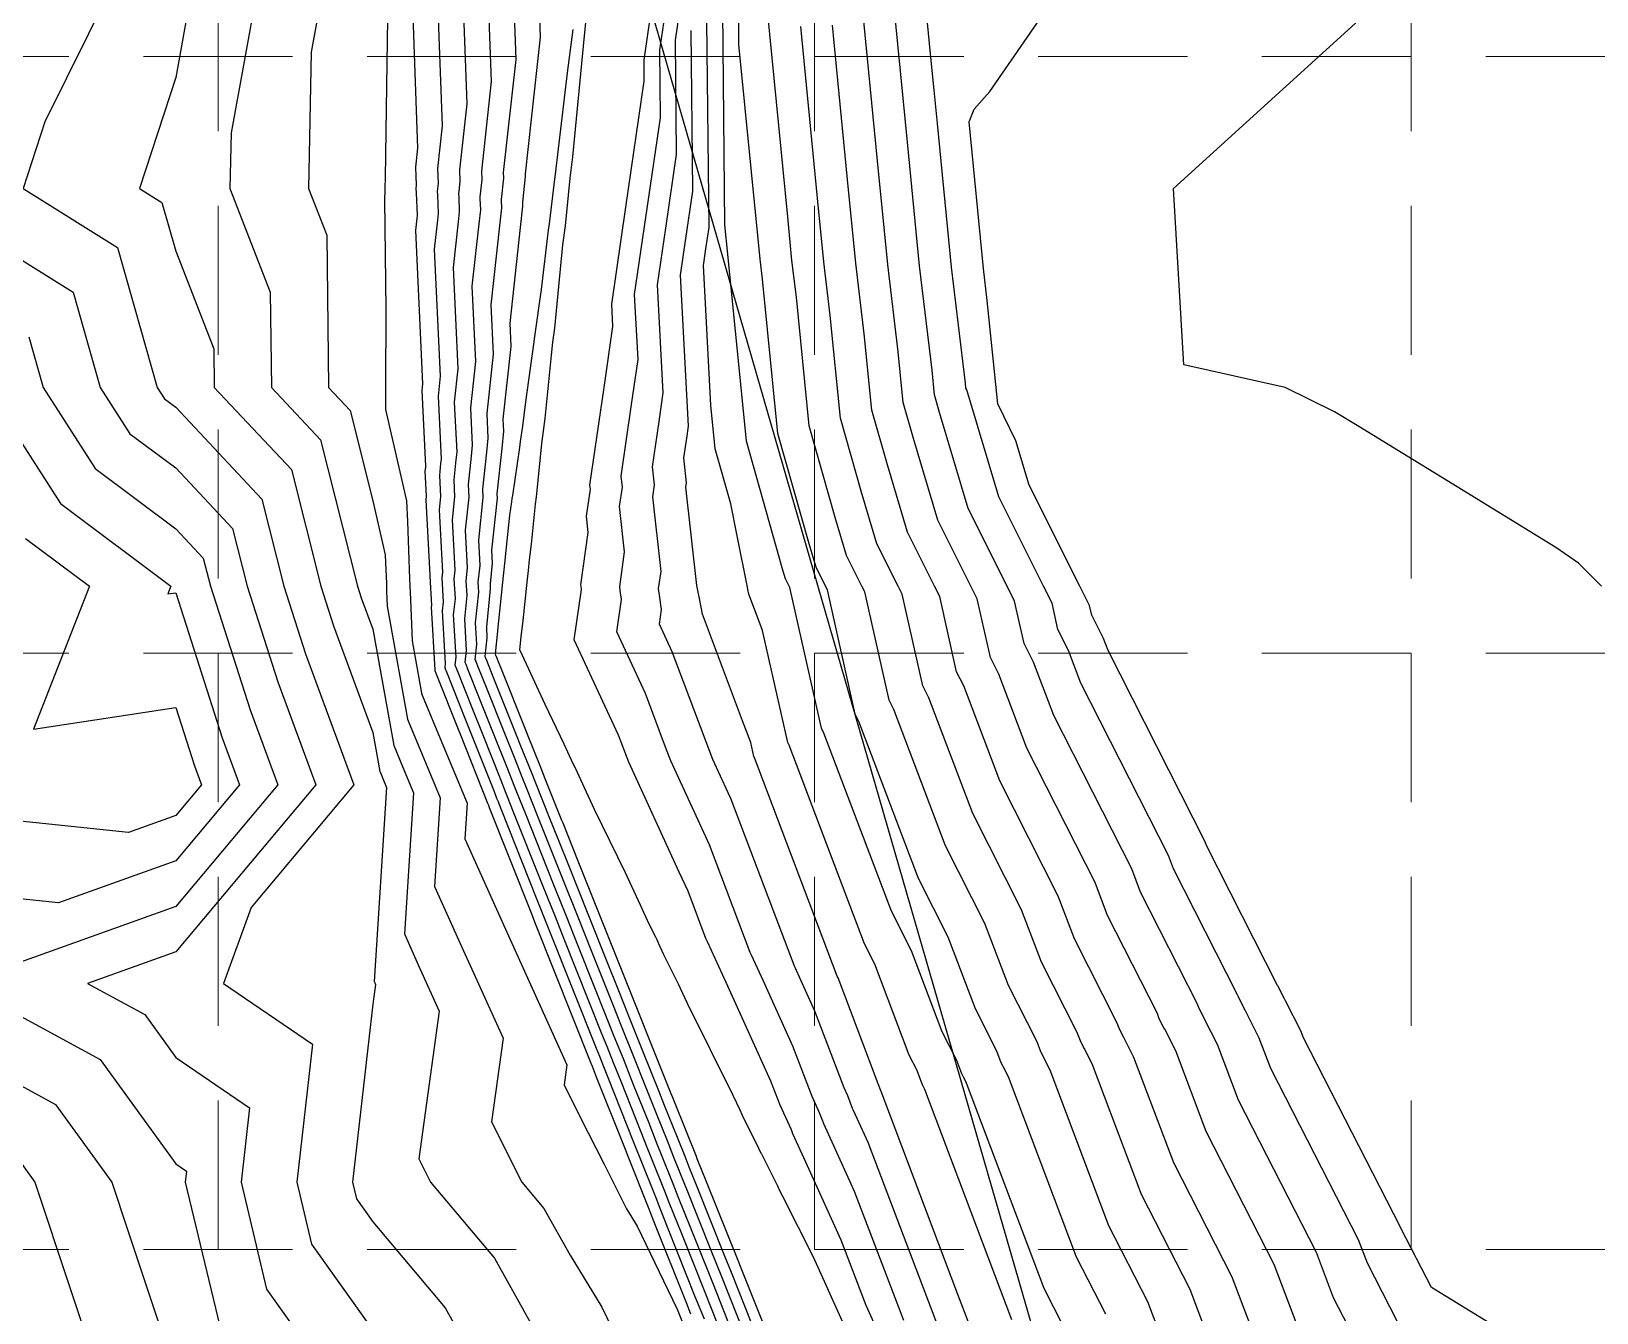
# Model space of a CAD drawing. Header units: feet. Extents: x 715 to 5843, y 11803 to 15011.
# Drawn here: x 2134.4 to 2344.3, y 13158.5 to 13330.4 of the extents above; entities that cross this region are included whole.
import ezdxf

# ---------------------------------------------------------------- set-up
doc = ezdxf.new("R2010")
doc.units = ezdxf.units.FT
doc.header["$LTSCALE"] = 20
doc.header["$MEASUREMENT"] = 0
doc.linetypes.add('HIDDEN', pattern=[0.375, 0.25, -0.125])
doc.linetypes.add('PHANTOM', pattern=[2.5, 1.25, -0.25, 0.25, -0.25, 0.25, -0.25])
for name, color, linetype in [('BOUNDARY', 6, 'PHANTOM'), ('CONTOURS-MIN', 1, 'CONTINUOUS'), ('GRID', 254, 'HIDDEN'), ('SCONTOUR', 3, 'CONTINUOUS'), ('SODDED LOT', 2, 'CONTINUOUS')]:
    doc.layers.add(name, color=color, linetype=linetype)

msp = doc.modelspace()

# ---------------------------------------------------------------- hatches: boundary and pattern name
at = {"layer": 'SODDED LOT'}
h = msp.add_hatch(dxfattribs=at)
h.set_pattern_fill('ANSI31', color=256, scale=60, style=0)
edge = h.paths.add_edge_path()
edge.add_line((2511.36, 13587.57), (2684.43, 13684.87))
edge.add_arc((2655.13, 13737), 59.81, 299.3447, 450.081)
edge.add_line((2655.04, 13796.8), (2349.68, 13798.82))
edge.add_arc((2349.58, 13783.64), 15.18, 89.6217, 185.1987)
edge.add_line((2334.46, 13782.26), (2334.46, 13661.42))
edge.add_arc((2513.93, 13661.42), 179.47, 180, 203.048)
edge.add_line((2348.78, 13591.16), (2521.01, 13281.65))
edge.add_arc((2537.04, 13290.57), 18.35, 209.0934, 305.663)
edge.add_line((2547.74, 13275.66), (2813.53, 13424.83))
edge.add_line((2813.53, 13424.83), (2877.3, 13457.1))
edge.add_line((2877.3, 13457.1), (2824.38, 13576.77))
edge.add_line((2824.38, 13576.77), (2884.08, 13601.45))
edge.add_line((2884.08, 13601.45), (2924.34, 13615.07))
edge.add_line((2924.34, 13615.07), (2969.38, 13628.36))
edge.add_line((2969.38, 13628.36), (3027.45, 13641.65))
edge.add_line((3027.45, 13641.65), (3052.14, 13512.8))
edge.add_line((3052.14, 13512.8), (3101.25, 13521.48))
edge.add_line((3101.25, 13521.48), (3143.37, 13525.81))
edge.add_line((3143.37, 13525.81), (3131.97, 13656.82))
edge.add_line((3131.97, 13656.82), (3184.34, 13660.35))
edge.add_line((3184.34, 13660.35), (3235.99, 13660.35))
edge.add_line((3235.99, 13660.35), (3235.71, 13528.79))
edge.add_line((3235.71, 13528.79), (3326.37, 13527.97))
edge.add_arc((3326.55, 13547.12), 19.15, 269.4836, 355.4456)
edge.add_line((3345.64, 13545.6), (3344.96, 13773.27))
edge.add_arc((3327.86, 13773.22), 17.1, 0.1721, 91.4604)
edge.add_line((3327.42, 13790.31), (3190.08, 13790.8))
edge.add_arc((3186.89, 12892.62), 898.19, 89.79689, 107.05016)
edge.add_arc((3371.12, 12291.92), 1526.5, 107.05016, 116.10969)
edge.add_line((2699.32, 13662.64), (2470.41, 13534.11))
edge.add_arc((2458.14, 13570.57), 38.47, 34.7132, 288.6025, ccw=False)
edge.add_arc((2504.33, 13606.47), 20.19, 223.8435, 281.6312)
edge.add_line((2508.4, 13586.69), (2510.38, 13587.3))
edge.add_line((2510.38, 13587.3), (2511.36, 13587.57))

# ---------------------------------------------------------------- linework, layer by layer
at = {"layer": 'BOUNDARY', "color": 7, "linetype": 'Continuous'}
msp.add_line((2200.37, 13392.67), (2295.35, 13064.28), dxfattribs=at)
at = {"layer": 'CONTOURS-MIN', "color": 5}
for points, elevation in [([(2252.35, 13146.27), (2246.37, 13159.51), (2243.03, 13168.27), (2238.48, 13178.26), (2236.8, 13181.96), (2236.55, 13182.52), (2236.35, 13183.05), (2234.82, 13186.4), (2233.6, 13189.61), (2227.57, 13202.83), (2225.12, 13208.2), (2224.87, 13208.74), (2222.48, 13215.06), (2221.3, 13217.62), (2214.53, 13232.37), (2214.3, 13232.96), (2213.16, 13235.99), (2207.23, 13248.81), (2208.19, 13255.55), (2208.13, 13255.99), (2208.1, 13256.18), (2209.1, 13263.18), (2208.85, 13265.38), (2209.38, 13269), (2209.32, 13269.53), (2211.21, 13282.63), (2212.4, 13290.83), (2212.24, 13293.81), (2214.14, 13306.81), (2216.61, 13323.7), (2216.58, 13326.59), (2218.31, 13338.35)], 556), ([(2251.43, 13157.49), (2244.82, 13174.82), (2241.82, 13181.42), (2240.71, 13183.87), (2240.54, 13184.23), (2240.13, 13185.33), (2239.12, 13187.54), (2236.55, 13194.3), (2232.59, 13202.99), (2230.98, 13206.52), (2230.81, 13206.87), (2225.34, 13221.29), (2224.58, 13222.96), (2220.18, 13232.54), (2219.61, 13234.02), (2216.76, 13241.57), (2212.94, 13249.85), (2213.55, 13254.2), (2213.39, 13255.4), (2213.32, 13255.92), (2213.98, 13260.57), (2213.3, 13266.67), (2213.67, 13269.28), (2213.52, 13270.76), (2214.91, 13280.36), (2215.78, 13286.37), (2215.32, 13295.11), (2216.82, 13305.41), (2218.78, 13318.79), (2218.69, 13327.9), (2220.15, 13337.78)], 557), ([(2256.49, 13155.47), (2246.62, 13181.37), (2245.16, 13184.58), (2244.62, 13185.77), (2244.54, 13185.95), (2243.9, 13187.62), (2243.41, 13188.69), (2239.49, 13198.99), (2237.6, 13203.15), (2236.83, 13204.84), (2236.75, 13205.01), (2228.21, 13227.52), (2227.86, 13228.29), (2225.82, 13232.72), (2224.93, 13235.09), (2220.36, 13247.16), (2218.64, 13250.89), (2218.92, 13252.84), (2218.65, 13254.8), (2218.53, 13255.66), (2218.86, 13257.95), (2217.74, 13267.96), (2217.97, 13269.56), (2217.72, 13271.98), (2218.61, 13278.09), (2219.16, 13281.91), (2218.4, 13296.4), (2219.51, 13304.01), (2220.95, 13313.89), (2220.8, 13329.21), (2221.98, 13337.21)], 558), ([(2144.97, 13335.95), (2136.23, 13318.27), (2133.31, 13309.3), (2145.97, 13301.43), (2151.29, 13282.65), (2152.26, 13281.13), (2153.77, 13280), (2165.34, 13267.66), (2168.28, 13256), (2171.2, 13246.92), (2177.68, 13229.35), (2163.88, 13212.89), (2160.17, 13202.7), (2172.12, 13194.55), (2170, 13176.05), (2171.99, 13167.76), (2180.21, 13156.19)], 566), ([(2164.69, 13335.95), (2161.19, 13316.78), (2161.05, 13309.3), (2166.46, 13295.43), (2166.6, 13282.65), (2173.21, 13275.6), (2178.15, 13256), (2178.66, 13254.43), (2180.21, 13250.22), (2183.01, 13234.62), (2183.06, 13234.51), (2184.19, 13231.78), (2185.64, 13228.29), (2184.44, 13209.34), (2186.31, 13205.19), (2189.12, 13198.97), (2186.38, 13179.19), (2187.96, 13176.05), (2196.54, 13165.86), (2205.69, 13149.4)], 564), ([(2173.47, 13335.95), (2171.95, 13327.62), (2171.59, 13309.3), (2174.03, 13303.06), (2174.25, 13282.65), (2177.15, 13279.56), (2180.21, 13267.41), (2181.87, 13260.21), (2181.91, 13259.18), (2182.03, 13256.35), (2182.06, 13255.33), (2182.15, 13253.29), (2184.87, 13238.13), (2184.95, 13237.93), (2186.83, 13233.4), (2189.24, 13227.58), (2188.49, 13215.72), (2192.16, 13207.58), (2197.67, 13195.38), (2196.11, 13184.14), (2200.19, 13176.05), (2203.16, 13172.53), (2206.65, 13166.25), (2210.94, 13159.27), (2213.47, 13154.01)], 563), ([(2185.48, 13335.05), (2186.22, 13314.74), (2185.94, 13312.19), (2186.04, 13309.77), (2185.99, 13309.3), (2186.01, 13308.75), (2186.14, 13305.71), (2186.1, 13305.33), (2185.92, 13303.68), (2186.87, 13283.13), (2186.77, 13282.22), (2187.27, 13272.1), (2187.25, 13271.92), (2187.2, 13271.47), (2187.38, 13268.05), (2187.33, 13267.57), (2187.87, 13257.48), (2187.85, 13257.34), (2188.07, 13253.41), (2188.05, 13253.19), (2188.52, 13244.76), (2188.51, 13244.69), (2188.65, 13244.34), (2188.65, 13244.34), (2188.65, 13244.34), (2188.66, 13244.31), (2191.73, 13236.59), (2191.86, 13236.27), (2195.58, 13226.9), (2195.66, 13226.69), (2195.7, 13226.6), (2195.81, 13226.31), (2201.42, 13212.19), (2201.56, 13211.83), (2201.77, 13211.32), (2202, 13210.74), (2209.43, 13192.02), (2209.61, 13191.59), (2209.83, 13191.03), (2210.09, 13190.39), (2214.03, 13180.46), (2214.27, 13179.88), (2214.4, 13179.53), (2217.2, 13172.49), (2217.36, 13172.1), (2217.91, 13170.73), (2222.21, 13159.91), (2222.81, 13158.4)], 561), ([(2304.52, 13155.93), (2301.1, 13164.99), (2291.96, 13182.85), (2287.88, 13193.65), (2286.4, 13196.56), (2286.3, 13196.75), (2285.68, 13197.97), (2285.42, 13198.66), (2278.72, 13211.82), (2277.06, 13216.23), (2267.91, 13234.25), (2264.14, 13244.2), (2263.02, 13246.4), (2261.25, 13254.3), (2260.4, 13256), (2255.98, 13264.82), (2252.71, 13275.77), (2251.34, 13280.62), (2250.66, 13287.41), (2249.26, 13299.11), (2247.89, 13313.04), (2246.54, 13326.77), (2246.22, 13329.95), (2245.69, 13335.4)], 566), ([(2317.11, 13144.89), (2309.05, 13160.55), (2306.75, 13166.64), (2296.3, 13187.06), (2293.48, 13194.52), (2291.8, 13197.83), (2291.68, 13198.06), (2290.98, 13199.44), (2290.8, 13199.92), (2283.15, 13214.95), (2281.98, 13218.06), (2271.54, 13238.62), (2268.82, 13245.78), (2267.55, 13248.29), (2266.28, 13253.99), (2265.27, 13256), (2260.06, 13266.4), (2256.21, 13279.3), (2255.55, 13281.66), (2255.21, 13284.96), (2253.54, 13298.93), (2251.9, 13315.54), (2251.01, 13324.63), (2250.61, 13328.66), (2249.93, 13335.57)], 567), ([(2322.65, 13147.54), (2313.58, 13165.17), (2312.4, 13168.3), (2300.64, 13191.28), (2299.09, 13195.38), (2297.2, 13199.11), (2297.07, 13199.36), (2296.28, 13200.91), (2296.17, 13201.19), (2287.58, 13218.07), (2286.9, 13219.88), (2275.17, 13242.99), (2273.51, 13247.37), (2272.09, 13250.19), (2271.3, 13253.69), (2270.14, 13256), (2264.14, 13267.97), (2259.87, 13282.3), (2259.75, 13282.54), (2259.68, 13283.21), (2257.82, 13298.75), (2255.92, 13318.05), (2255.48, 13322.5), (2255, 13327.38), (2254.18, 13335.73)], 568), ([(2330.64, 13156.73), (2322.16, 13161.93), (2318.11, 13169.8), (2318.05, 13169.95), (2304.99, 13195.49), (2304.7, 13196.24), (2302.59, 13200.38), (2302.45, 13200.66), (2301.57, 13202.39), (2301.55, 13202.45), (2292.01, 13221.2), (2291.82, 13221.71), (2278.8, 13247.36), (2278.2, 13248.95), (2276.62, 13252.08), (2276.32, 13253.39), (2275.01, 13256), (2268.23, 13269.55), (2266.46, 13275.48), (2264.03, 13280.42), (2262.61, 13294.28), (2262.1, 13298.57), (2260.16, 13318.28), (2260.86, 13319.98), (2262.96, 13322.34), (2267.94, 13329.56), (2272.35, 13335.95)], 569), ([(2192.32, 13333.9), (2192.8, 13320.69), (2191.82, 13311.82), (2191.88, 13310.23), (2191.7, 13308.57), (2191.72, 13308.21), (2191.8, 13306.21), (2191.65, 13304.83), (2190.97, 13298.71), (2191.61, 13285.12), (2191.13, 13280.68), (2191.46, 13273.96), (2191.35, 13272.93), (2191.06, 13270.23), (2191.18, 13267.96), (2190.85, 13264.87), (2191.21, 13258.12), (2191.08, 13256.93), (2191.23, 13254.3), (2191, 13252.13), (2191.32, 13246.48), (2191.21, 13245.43), (2191.3, 13245.2), (2191.32, 13245.14), (2191.33, 13245.12), (2191.5, 13244.69), (2193.56, 13239.51), (2194.85, 13236.28), (2197.36, 13229.97), (2197.97, 13228.44), (2198.23, 13227.8), (2199.05, 13225.74), (2202.84, 13216.21), (2203.58, 13214.34), (2204.64, 13211.69), (2205.84, 13208.7), (2210.88, 13196.01), (2211.57, 13194.3), (2212.45, 13192.09), (2213.46, 13189.58), (2216.14, 13182.82), (2216.96, 13180.76), (2217.45, 13179.54), (2219.36, 13174.74), (2219.88, 13173.45), (2221.68, 13168.95), (2224.62, 13161.54), (2226.43, 13157.02)], 559), ([(2195.74, 13333.32), (2196.09, 13323.67), (2194.76, 13311.64), (2194.81, 13310.47), (2194.56, 13308.21), (2194.57, 13307.94), (2194.63, 13306.47), (2194.42, 13304.58), (2193.5, 13296.22), (2193.97, 13286.12), (2193.3, 13279.91), (2193.55, 13274.89), (2193.39, 13273.44), (2192.99, 13269.61), (2193.07, 13267.91), (2192.61, 13263.51), (2192.88, 13258.45), (2192.7, 13256.72), (2192.81, 13254.75), (2192.48, 13251.61), (2192.72, 13247.34), (2192.56, 13245.8), (2192.63, 13245.62), (2192.66, 13245.54), (2192.67, 13245.51), (2192.92, 13244.88), (2194.48, 13240.97), (2196.35, 13236.28), (2198.25, 13231.51), (2199.12, 13229.32), (2199.49, 13228.4), (2200.67, 13225.45), (2203.54, 13218.22), (2204.59, 13215.6), (2206.08, 13211.88), (2207.76, 13207.68), (2211.61, 13198), (2212.55, 13195.65), (2213.76, 13192.62), (2215.14, 13189.17), (2217.2, 13184), (2218.31, 13181.21), (2218.98, 13179.54), (2220.44, 13175.87), (2221.13, 13174.13), (2223.57, 13168.05), (2225.83, 13162.36), (2228.24, 13156.33)], 558), ([(2199.16, 13332.74), (2199.38, 13326.64), (2197.7, 13311.46), (2197.73, 13310.7), (2197.41, 13307.84), (2197.42, 13307.67), (2197.46, 13306.72), (2197.2, 13304.33), (2196.03, 13293.73), (2196.34, 13287.12), (2195.48, 13279.14), (2195.64, 13275.83), (2195.44, 13273.95), (2194.91, 13268.99), (2194.97, 13267.86), (2194.37, 13262.16), (2194.55, 13258.77), (2194.31, 13256.52), (2194.38, 13255.19), (2193.95, 13251.08), (2194.11, 13248.2), (2193.9, 13246.17), (2193.95, 13246.05), (2194, 13245.94), (2194.01, 13245.9), (2194.34, 13245.07), (2195.39, 13242.43), (2197.85, 13236.28), (2199.14, 13233.05), (2200.28, 13230.2), (2200.76, 13229), (2202.29, 13225.16), (2204.25, 13220.23), (2205.6, 13216.86), (2207.52, 13212.07), (2209.68, 13206.66), (2212.33, 13199.99), (2213.52, 13197.01), (2215.07, 13193.15), (2216.82, 13188.76), (2218.25, 13185.18), (2219.66, 13181.65), (2220.5, 13179.55), (2221.52, 13176.99), (2222.39, 13174.8), (2225.45, 13167.16), (2227.04, 13163.17), (2230.05, 13155.64)], 557), ([(2272.85, 13156.7), (2270.25, 13161.78), (2259.83, 13189.34), (2259.4, 13190.19), (2259.37, 13190.24), (2259.19, 13190.6), (2258.53, 13192.36), (2256.58, 13196.2), (2252.45, 13207.1), (2249.76, 13212.4), (2240.71, 13236.27), (2240.37, 13236.93), (2236.14, 13255.81), (2236.04, 13256), (2235.57, 13256.95), (2235.21, 13258.14), (2230.33, 13275.43), (2227.9, 13299.62), (2227.86, 13300.03), (2227.81, 13300.51), (2227.42, 13304.44), (2227.14, 13333.13)], 561), ([(2278.5, 13158.36), (2274.59, 13165.99), (2265.44, 13190.2), (2264.8, 13191.46), (2264.76, 13191.55), (2264.49, 13192.07), (2263.91, 13193.62), (2261.01, 13199.32), (2257.37, 13208.93), (2253.39, 13216.77), (2245.39, 13237.85), (2244.9, 13238.82), (2241.16, 13255.51), (2240.91, 13256), (2239.65, 13258.53), (2238.71, 13261.66), (2234.53, 13276.47), (2232.46, 13297.18), (2232.14, 13299.84), (2231.82, 13303.02), (2229.3, 13328.62), (2229.25, 13334.44)], 562), ([(2290.93, 13142.05), (2284.15, 13160.02), (2278.93, 13170.21), (2271.05, 13191.07), (2270.2, 13192.74), (2270.14, 13192.85), (2269.79, 13193.55), (2269.28, 13194.88), (2265.44, 13202.45), (2262.29, 13210.75), (2257.02, 13221.14), (2250.08, 13239.44), (2249.43, 13240.72), (2246.18, 13255.21), (2245.79, 13256), (2243.73, 13260.1), (2242.21, 13265.19), (2238.73, 13277.51), (2237.01, 13294.73), (2236.42, 13299.66), (2235.84, 13305.52), (2233.12, 13333.18)], 563), ([(2182.19, 13332.07), (2182.04, 13323.08), (2181.84, 13310.77), (2181.82, 13309.43), (2181.82, 13309.14), (2181.79, 13307.74), (2181.97, 13293.14), (2181.91, 13282.64), (2181.9, 13279.68), (2184.73, 13267.43), (2184.84, 13264.64), (2185.14, 13256.95), (2185.25, 13254.19), (2185.47, 13248.64), (2186.72, 13241.63), (2186.84, 13241.35), (2189.47, 13235.01), (2192.85, 13226.88), (2192.54, 13222.09), (2198.01, 13209.98), (2206.22, 13191.8), (2205.85, 13189.09), (2208.02, 13184.78), (2211.21, 13178.47), (2214.24, 13172.46), (2215.66, 13170.14), (2220.99, 13159.09), (2221.03, 13159.01), (2226.47, 13145.32)], 562), ([(2202.58, 13332.16), (2202.67, 13329.62), (2200.64, 13311.28), (2200.65, 13310.94), (2200.27, 13307.48), (2200.27, 13307.4), (2200.29, 13306.97), (2199.97, 13304.08), (2198.56, 13291.24), (2198.7, 13288.11), (2197.66, 13278.37), (2197.73, 13276.76), (2197.49, 13274.45), (2196.84, 13268.37), (2196.87, 13267.81), (2196.13, 13260.81), (2196.22, 13259.09), (2195.93, 13256.31), (2195.96, 13255.64), (2195.43, 13250.55), (2195.51, 13249.06), (2195.25, 13246.54), (2195.28, 13246.48), (2195.33, 13246.34), (2195.35, 13246.29), (2195.76, 13245.26), (2196.31, 13243.89), (2199.35, 13236.29), (2200.03, 13234.58), (2201.43, 13231.08), (2202.02, 13229.6), (2203.91, 13224.88), (2204.96, 13222.24), (2206.61, 13218.11), (2208.95, 13212.26), (2211.61, 13205.64), (2213.06, 13201.98), (2214.5, 13198.37), (2216.38, 13193.68), (2218.51, 13188.36), (2219.3, 13186.36), (2221.01, 13182.1), (2222.03, 13179.56), (2222.6, 13178.11), (2223.65, 13175.48), (2227.34, 13166.27), (2228.25, 13163.99), (2231.86, 13154.96)], 556), ([(2261.56, 13153.45), (2258.68, 13160.98), (2248.62, 13187.62), (2248.61, 13187.64), (2248.6, 13187.64), (2248.6, 13187.65), (2247.77, 13189.84), (2247.72, 13189.95), (2242.61, 13203.45), (2242.5, 13203.66), (2231.34, 13233.09), (2231.31, 13233.14), (2230.89, 13235.01), (2229.8, 13237.92), (2224.43, 13252.22), (2224, 13254.35), (2223.79, 13255.42), (2223.65, 13256.09), (2222.18, 13269.25), (2222.27, 13269.83), (2221.93, 13273.21), (2222.3, 13275.82), (2222.54, 13277.45), (2221.48, 13297.7), (2222.2, 13302.61), (2223.13, 13308.98), (2222.91, 13330.52)], 559), ([(2295.46, 13146.68), (2289.8, 13161.67), (2283.28, 13174.42), (2276.66, 13191.93), (2275.6, 13194.01), (2275.53, 13194.15), (2275.09, 13195.02), (2274.66, 13196.14), (2269.87, 13205.57), (2267.21, 13212.58), (2260.65, 13225.51), (2254.77, 13241.02), (2253.96, 13242.61), (2251.21, 13254.9), (2250.66, 13256), (2247.81, 13261.67), (2245.71, 13268.72), (2242.94, 13278.54), (2241.56, 13292.29), (2240.7, 13299.48), (2239.86, 13308.03), (2237.59, 13331.04)], 564), ([(2127.33, 13303.31), (2140.01, 13295.43), (2143.63, 13282.65), (2147.61, 13276.44), (2153.77, 13271.84), (2161.41, 13263.7), (2163.35, 13256), (2167.47, 13243.16), (2172.57, 13229.35), (2153.77, 13206.93), (2141.93, 13202.7), (2149.62, 13198.52), (2153.77, 13192.79), (2163.67, 13186.03), (2162.53, 13176.05), (2165.97, 13161.7), (2174.7, 13149.4)], 567), ([(2134.06, 13289.43), (2135.98, 13282.65), (2142.96, 13271.75), (2153.77, 13263.68), (2157.47, 13259.73), (2158.42, 13256), (2163.74, 13239.4), (2167.45, 13229.35), (2153.77, 13213.03), (2128.67, 13204.06)], 568), ([(2128.32, 13282.65), (2138.31, 13267.06), (2153.13, 13256), (2152.73, 13254.95), (2153.77, 13255.11), (2160.01, 13235.65), (2162.34, 13229.35), (2153.77, 13219.13), (2138.05, 13213.51), (2127.33, 13214.63)], 569), ([(2127.33, 13201.37), (2143.65, 13192.5), (2153.77, 13178.51), (2155.22, 13177.52), (2155.05, 13176.05), (2159.95, 13155.63)], 568), ([(2127.33, 13192.1), (2137.67, 13186.48), (2145.21, 13176.05), (2147.36, 13169.59), (2153.77, 13150.24)], 569)]:
    msp.add_lwpolyline(points, dxfattribs=dict(at, elevation=elevation))
at = {"layer": 'GRID', "color": 252, "linetype": 'HIDDEN', "lineweight": 0, "ltscale": 4}
for p, q in [((2159.45, 14927.01), (2159.45, 12126.65)), ((2239.45, 14927.01), (2239.45, 12126.65)), ((2319.45, 14927.01), (2319.45, 12126.65)), ((799.45, 13327.01), (5759.45, 13327.01)), ((799.45, 13247.01), (5759.45, 13247.01)), ((799.45, 13167.01), (5759.45, 13167.01))]:
    msp.add_line(p, q, dxfattribs=at)
at = {"layer": 'SCONTOUR', "color": 5}
for points, elevation in [([(2155.91, 13335.95), (2153.77, 13324.19), (2148.93, 13309.3), (2151.92, 13307.44), (2153.77, 13300.92), (2158.88, 13287.8), (2158.94, 13282.65), (2169.28, 13271.63), (2173.22, 13256), (2174.93, 13250.67), (2180.21, 13236.36), (2181.15, 13231.12), (2181.17, 13231.08), (2181.55, 13230.17), (2182.03, 13228.99), (2180.38, 13202.97), (2180.46, 13202.8), (2180.57, 13202.55), (2180.21, 13199.94), (2177.47, 13176.05), (2178, 13173.83), (2180.21, 13170.73), (2189.92, 13159.19), (2195.36, 13149.4)], 565), ([(2188.9, 13334.48), (2189.51, 13317.71), (2188.88, 13312.01), (2188.96, 13310), (2188.85, 13308.94), (2188.86, 13308.48), (2188.97, 13305.96), (2188.87, 13305.08), (2188.45, 13301.19), (2189.24, 13284.13), (2188.95, 13281.45), (2189.36, 13273.03), (2189.3, 13272.43), (2189.13, 13270.85), (2189.28, 13268.01), (2189.09, 13266.22), (2189.54, 13257.8), (2189.47, 13257.13), (2189.65, 13253.86), (2189.52, 13252.66), (2189.92, 13245.62), (2189.86, 13245.06), (2189.97, 13244.77), (2189.99, 13244.74), (2189.99, 13244.73), (2190.08, 13244.5), (2192.64, 13238.05), (2193.35, 13236.27), (2196.47, 13228.44), (2196.81, 13227.56), (2196.96, 13227.2), (2197.43, 13226.02), (2202.13, 13214.2), (2202.57, 13213.08), (2203.2, 13211.51), (2203.92, 13209.72), (2210.16, 13194.01), (2210.59, 13192.94), (2211.14, 13191.56), (2211.77, 13189.98), (2215.09, 13181.64), (2215.61, 13180.32), (2215.93, 13179.53), (2218.28, 13173.62), (2218.62, 13172.78), (2219.79, 13169.84), (2223.41, 13160.72), (2224.62, 13157.71)], 560), ([(2207.03, 13330.66), (2206.27, 13324.84), (2204.65, 13311.26), (2204.47, 13309.87), (2203.88, 13304.96), (2203.72, 13303.74), (2202.77, 13295.77), (2201.88, 13289.45), (2201.76, 13288.44), (2200.67, 13280.7), (2200.27, 13277.45), (2199.98, 13275.41), (2199.88, 13274.59), (2198.92, 13268.14), (2198.87, 13267.75), (2198.82, 13267.32), (2198.53, 13265.53), (2197.89, 13259.46), (2197.89, 13259.41), (2197.54, 13256.11), (2197.54, 13256.08), (2196.91, 13250.02), (2196.91, 13249.93), (2196.6, 13246.91), (2196.6, 13246.9), (2196.67, 13246.74), (2196.69, 13246.68), (2197.18, 13245.45), (2197.23, 13245.35), (2200.85, 13236.29), (2200.92, 13236.12), (2202.59, 13231.95), (2203.29, 13230.2), (2205.53, 13224.59), (2205.67, 13224.25), (2207.62, 13219.37), (2210.39, 13212.45), (2213.53, 13204.61), (2213.78, 13203.97), (2215.48, 13199.72), (2217.69, 13194.21), (2220.19, 13187.95), (2220.36, 13187.54), (2222.36, 13182.54), (2223.55, 13179.56), (2223.68, 13179.24), (2224.91, 13176.16), (2229.23, 13165.38), (2229.45, 13164.8), (2233.67, 13154.27)], 555), ([(2249.27, 13143.9), (2241.3, 13161.53), (2241.23, 13161.73), (2239.25, 13166.08), (2235.18, 13174.11), (2234.84, 13174.82), (2234.51, 13175.52), (2232.36, 13179.8), (2232.34, 13179.84), (2232.04, 13180.44), (2231.92, 13180.7), (2230.18, 13184.16), (2229.79, 13184.99), (2229.45, 13185.73), (2228.52, 13187.69), (2222.41, 13200.02), (2221.48, 13202.01), (2221.19, 13202.62), (2219.25, 13206.55), (2218.58, 13208), (2218.53, 13208.09), (2218.33, 13208.54), (2218.14, 13208.91), (2217.27, 13210.67), (2216.1, 13213.19), (2214.09, 13217.53), (2209.94, 13226.02), (2208.59, 13228.92), (2207.37, 13231.56), (2207.09, 13232.16), (2205.88, 13234.81), (2203.3, 13240.11), (2200.27, 13246.7), (2199.92, 13247.46), (2200.09, 13249.18), (2200.39, 13251.4), (2200.91, 13256.54), (2201.07, 13258.07), (2201.21, 13259.52), (2201.5, 13261.64), (2202.03, 13266.97), (2202.17, 13267.98), (2202.61, 13272.38), (2202.88, 13275.1), (2203.33, 13278.46), (2204.17, 13286.95), (2204.35, 13288.73), (2204.6, 13290.59), (2205.7, 13301.78), (2206.04, 13304.32), (2206.66, 13310.71), (2207.04, 13313.59), (2208.61, 13329.79), (2208.87, 13332.42)], 555), ([(2265.91, 13157.57), (2254.22, 13188.48), (2254, 13188.91), (2253.99, 13188.94), (2253.9, 13189.12), (2253.15, 13191.1), (2252.15, 13193.07), (2247.53, 13205.27), (2246.13, 13208.03), (2236.02, 13234.68), (2235.84, 13235.03), (2232.47, 13250.06), (2232.16, 13250.89), (2230.64, 13254.93), (2230.52, 13255.53), (2230.46, 13255.84), (2229.07, 13262.73), (2228.21, 13267.02), (2226.13, 13274.39), (2225.54, 13280.27), (2224.56, 13299), (2224.88, 13301.21), (2225.3, 13304.08), (2225.02, 13331.82)], 560), ([(2299.99, 13151.3), (2295.45, 13163.33), (2287.62, 13178.63), (2282.27, 13192.79), (2281, 13195.29), (2280.91, 13195.45), (2280.38, 13196.49), (2280.04, 13197.4), (2274.3, 13208.7), (2272.13, 13214.4), (2264.28, 13229.88), (2259.45, 13242.61), (2258.49, 13244.51), (2256.23, 13254.6), (2255.53, 13256), (2251.9, 13263.25), (2249.21, 13272.25), (2247.14, 13279.58), (2246.11, 13289.85), (2244.98, 13299.3), (2243.87, 13310.53), (2242.06, 13328.9), (2241.83, 13331.24)], 565), ([(2344.99, 13256), (2341.91, 13259.08), (2338.86, 13261.16), (2325.61, 13269.29), (2312.42, 13277.39), (2309.17, 13279.38), (2302.57, 13282.65), (2288.97, 13285.67), (2287.56, 13309.3), (2312.42, 13331.9)], 570), ([(2133.65, 13262.38), (2142.2, 13256), (2134.72, 13236.8), (2153.77, 13239.73), (2156.29, 13231.89), (2157.22, 13229.35), (2153.77, 13225.23), (2147.43, 13222.96), (2127.33, 13225.07)], 570), ([(2131.7, 13180.46), (2134.89, 13176.05), (2139.61, 13161.78), (2143.71, 13149.4)], 570)]:
    msp.add_lwpolyline(points, dxfattribs=dict(at, elevation=elevation))

doc.saveas('drawing.dxf')
